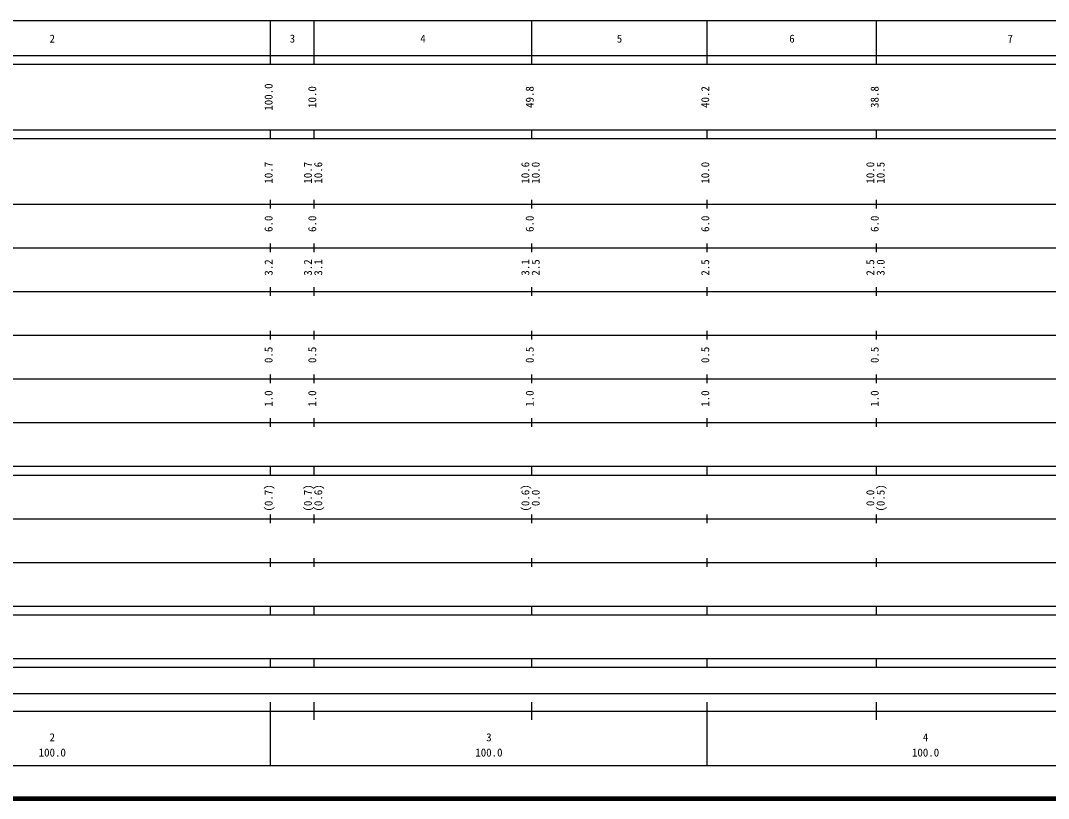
# Model space of a CAD drawing. Units: millimetres on the paper, enlarged 1000 times. Extents: x 40000 to 680000, y 20000 to 380000.
# Drawn here: x 210737 to 446140, y 20000 to 198000 of the extents above; entities that cross this region are included whole.
import ezdxf
from ezdxf.enums import TextEntityAlignment as Align

# ---------------------------------------------------------------- set-up
doc = ezdxf.new("R2010")
doc.units = ezdxf.units.MM
doc.header["$LTSCALE"] = 1000
doc.layers.add('M-TTL', color=2, linetype='Continuous', lineweight=140)
doc.layers.add('M-TTL-BAND', color=7, linetype='Continuous', lineweight=25)
doc.styles.add('ＭＳ ゴシック', font='')
doc.styles.get('ＭＳ ゴシック').set_extended_font_data('MS Gothic')

msp = doc.modelspace()

# ---------------------------------------------------------------- linework, layer by layer
at = {"layer": 'M-TTL'}
msp.add_line((40000, 20000), (680000, 20000), dxfattribs=at)
at = {"layer": 'M-TTL-BAND'}
for p, q in [((68000, 198000), (579000, 198000)), ((268000, 188000), (268000, 198000)), ((278000, 188000), (278000, 198000)), ((327800, 188000), (327800, 198000)), ((368000, 188000), (368000, 198000)), ((406800, 188000), (406800, 198000)), ((40000, 190000), (579000, 190000)), ((40000, 188000), (579000, 188000)), ((40000, 173000), (579000, 173000)), ((268000, 171000), (268000, 173000)), ((278000, 171000), (278000, 173000)), ((327800, 171000), (327800, 173000)), ((368000, 171000), (368000, 173000)), ((406800, 171000), (406800, 173000)), ((40000, 171000), (579000, 171000)), ((40000, 156000), (579000, 156000)), ((268000, 155000), (268000, 157000)), ((278000, 155000), (278000, 157000)), ((327800, 155000), (327800, 157000)), ((368000, 155000), (368000, 157000)), ((406800, 155000), (406800, 157000)), ((46000, 146000), (579000, 146000)), ((268000, 145000), (268000, 147000)), ((278000, 145000), (278000, 147000)), ((327800, 145000), (327800, 147000)), ((368000, 145000), (368000, 147000)), ((406800, 145000), (406800, 147000)), ((268000, 135000), (268000, 137000)), ((278000, 135000), (278000, 137000)), ((327800, 135000), (327800, 137000)), ((368000, 135000), (368000, 137000)), ((406800, 135000), (406800, 137000)), ((52000, 136000), (579000, 136000)), ((46000, 126000), (579000, 126000)), ((268000, 125000), (268000, 127000)), ((278000, 125000), (278000, 127000)), ((327800, 125000), (327800, 127000)), ((368000, 125000), (368000, 127000)), ((406800, 125000), (406800, 127000)), ((52000, 116000), (579000, 116000)), ((268000, 115000), (268000, 117000)), ((278000, 115000), (278000, 117000)), ((327800, 115000), (327800, 117000)), ((368000, 115000), (368000, 117000)), ((406800, 115000), (406800, 117000)), ((46000, 106000), (579000, 106000)), ((268000, 105000), (268000, 107000)), ((278000, 105000), (278000, 107000)), ((327800, 105000), (327800, 107000)), ((368000, 105000), (368000, 107000)), ((406800, 105000), (406800, 107000)), ((40000, 96000), (579000, 96000)), ((268000, 94000), (268000, 96000)), ((278000, 94000), (278000, 96000)), ((327800, 94000), (327800, 96000)), ((368000, 94000), (368000, 96000)), ((406800, 94000), (406800, 96000)), ((40000, 94000), (579000, 94000)), ((268000, 83000), (268000, 85000)), ((278000, 83000), (278000, 85000)), ((327800, 83000), (327800, 85000)), ((368000, 83000), (368000, 85000)), ((406800, 83000), (406800, 85000)), ((49000, 84000), (579000, 84000)), ((40000, 74000), (579000, 74000)), ((268000, 73000), (268000, 75000)), ((278000, 73000), (278000, 75000)), ((327800, 73000), (327800, 75000)), ((368000, 73000), (368000, 75000)), ((406800, 73000), (406800, 75000)), ((40000, 64000), (579000, 64000)), ((268000, 62000), (268000, 64000)), ((278000, 62000), (278000, 64000)), ((327800, 62000), (327800, 64000)), ((368000, 62000), (368000, 64000)), ((406800, 62000), (406800, 64000)), ((40000, 62000), (579000, 62000)), ((40000, 52000), (579000, 52000)), ((268000, 50000), (268000, 52000)), ((278000, 50000), (278000, 52000)), ((327800, 50000), (327800, 52000)), ((368000, 50000), (368000, 52000)), ((406800, 50000), (406800, 52000)), ((40000, 50000), (579000, 50000)), ((71000, 44000), (565000, 44000)), ((268000, 27500), (268000, 42000)), ((278000, 38000), (278000, 42000)), ((327800, 38000), (327800, 42000)), ((368000, 27500), (368000, 42000)), ((406800, 38000), (406800, 42000)), ((40000, 40000), (579000, 40000)), ((68000, 27500), (579000, 27500))]:
    msp.add_line(p, q, dxfattribs=at)

# ---------------------------------------------------------------- texts
at = {"layer": 'M-TTL-BAND', "style": 'ＭＳ ゴシック'}
for s, p in [('2', (218000, 192405)), ('3', (273000, 192405)), ('4', (302900, 192405)), ('5', (347900, 192405)), ('6', (387400, 192405)), ('7', (437400, 192405)), ('2', (218000, 32523)), ('3', (318000, 32523)), ('4', (418000, 32523)), ('100.0', (218000, 29033)), ('100.0', (318000, 29033)), ('100.0', (418000, 29033))]:
    msp.add_text(s, height=1833, dxfattribs=at).set_placement(p, align=Align.BOTTOM_CENTER)
for s, p in [('100.0', (269000, 180500)), ('10.0', (279000, 180500)), ('49.8', (328800, 180500)), ('40.2', (369000, 180500)), ('38.8', (407800, 180500)), ('10.7', (269000, 163174)), ('10.7', (278000, 163174)), ('10.6', (280370, 163174)), ('10.6', (327800, 163174)), ('10.0', (330170, 163174)), ('10.0', (369000, 163174)), ('10.0', (406800, 163174)), ('10.5', (409170, 163174)), ('6.0', (269000, 151500)), ('6.0', (279000, 151500)), ('6.0', (328800, 151500)), ('6.0', (369000, 151500)), ('6.0', (407800, 151500)), ('3.2', (269000, 141500)), ('3.2', (278000, 141500)), ('3.1', (280370, 141500)), ('3.1', (327800, 141500)), ('2.5', (330170, 141500)), ('2.5', (369000, 141500)), ('2.5', (406800, 141500)), ('3.0', (409170, 141500)), ('0.5', (269000, 121500)), ('0.5', (279000, 121500)), ('0.5', (328800, 121500)), ('0.5', (369000, 121500)), ('0.5', (407800, 121500)), ('1.0', (269000, 111500)), ('1.0', (279000, 111500)), ('1.0', (328800, 111500)), ('1.0', (369000, 111500)), ('1.0', (407800, 111500)), ('(0.7)', (269000, 88764)), ('(0.7)', (278000, 88764)), ('(0.6)', (280370, 88764)), ('(0.6)', (327800, 88764)), ('0.0', (330170, 88764)), ('0.0', (406800, 88764)), ('(0.5)', (409170, 88764))]:
    msp.add_text(s, height=1833, rotation=90, dxfattribs=at).set_placement(p, align=Align.BOTTOM_CENTER)

doc.saveas('drawing.dxf')
